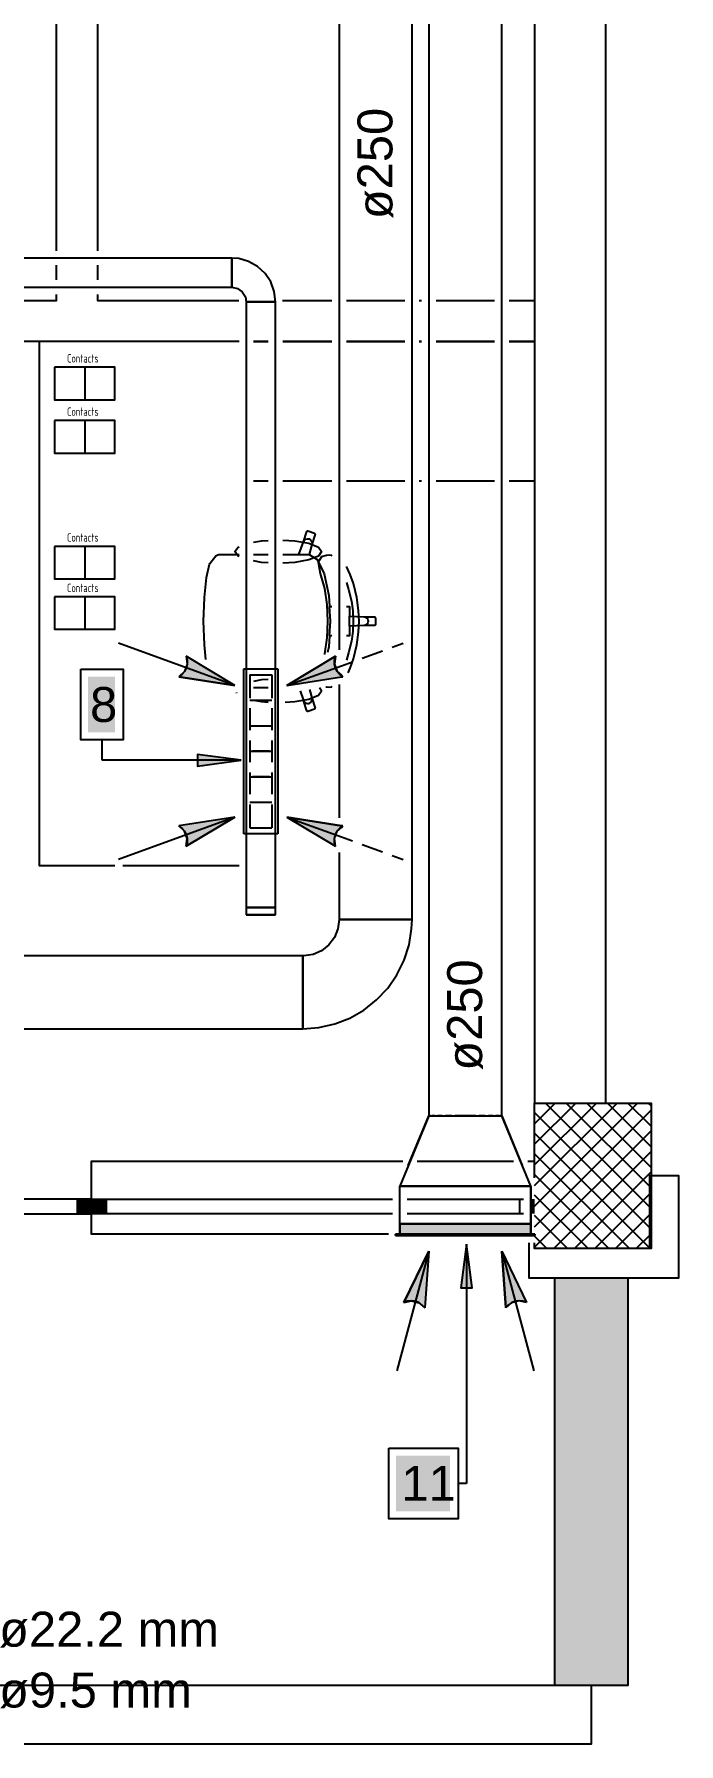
# Model space of a CAD drawing. Extents: x 25325 to 182345, y 3956 to 147305.
# Drawn here: x 91190.811 to 91192.553, y 73647.422 to 73652.044 of the extents above; entities that cross this region are included whole.
import ezdxf

# ---------------------------------------------------------------- set-up
doc = ezdxf.new("R2010")
doc.units = 0
doc.header["$MEASUREMENT"] = 0
doc.layers.add('CAT6A UNDERGROUND PORTS ROUTING', color=1, linetype='CONTINUOUS')
doc.layers.add('CONTACTORS', color=3, linetype='CONTINUOUS')
doc.styles.add('PDF Arial', font='arial.ttf')
doc.styles.add('Tabla_100', font='simplex.shx', dxfattribs={"width": 0.7, "height": 20})

# ---------------------------------------------------------------- blocks, each defined once
blk = doc.blocks.new('Sheet-Климатична и вентилационна система офис помещение етаж 4_1')
at = {"layer": 'CAT6A UNDERGROUND PORTS ROUTING', "transparency": 33554687}
for color, points in [(5, [(23.3564, 12.9876), (23.2248, 13.0667), (23.2272, 13.0564), (23.2272, 13.0458), (23.2248, 13.0355), (23.2201, 13.026), (23.2132, 13.0179), (23.2048, 13.0116)]), (5, [(23.4967, 12.9876), (23.644, 13.0109), (23.644, 13.0149), (23.6399, 13.0179), (23.6331, 13.026), (23.6283, 13.0355), (23.6259, 13.0458), (23.6259, 13.0564), (23.6283, 13.0667), (23.5825, 13.0391)]), (7, [(23.3733, 12.7856), (23.2552, 12.8012), (23.2552, 12.7701)]), (5, [(23.2248, 12.553), (23.3564, 12.632), (23.2048, 12.608), (23.2132, 12.6017), (23.2201, 12.5936), (23.2248, 12.5841), (23.2272, 12.5738), (23.2272, 12.5633)]), (5, [(23.6283, 12.553), (23.6259, 12.5633), (23.6259, 12.5738), (23.6283, 12.5841), (23.6331, 12.5936), (23.6399, 12.6017), (23.644, 12.6048), (23.644, 12.6087), (23.4967, 12.632), (23.5825, 12.5805)]), (256, [(24.156, 11.5047), (24.156, 11.5323), (23.8017, 11.5323), (23.8017, 11.5047)]), (256, [(24.167, 11.5008), (24.167, 11.5047), (23.7906, 11.5047), (23.7906, 11.5008)]), (7, [(23.982, 11.4776), (23.9665, 11.3595), (23.9976, 11.3595)]), (256, [(23.8697, 11.3051), (23.8804, 11.4582), (23.8131, 11.3202), (23.8231, 11.3236), (23.8337, 11.3245), (23.8442, 11.323), (23.854, 11.3191), (23.8627, 11.313)]), (256, [(24.088, 11.3051), (24.095, 11.313), (24.1037, 11.3191), (24.1135, 11.323), (24.124, 11.3245), (24.1345, 11.3236), (24.1446, 11.3202), (24.0773, 11.4582)])]:
    blk.add_hatch(color=color, dxfattribs=at).paths.add_polyline_path(points)
at = {"layer": 'CAT6A UNDERGROUND PORTS ROUTING', "true_color": 0xffffff, "transparency": 33554687}
for points in [[(22.9596, 13.0118), (23.0325, 13.0118), (23.0325, 12.8608), (22.9596, 12.8608)], [(23.7918, 10.9061), (23.9377, 10.9061), (23.9377, 10.755), (23.7918, 10.755)]]:
    blk.add_hatch(color=7, dxfattribs=at).paths.add_polyline_path(points)
at = {"layer": 'CAT6A UNDERGROUND PORTS ROUTING', "true_color": 0xd8d8d8, "transparency": 33554687}
for points in [[(22.9693, 11.5599), (22.9693, 11.5992), (22.9299, 11.5992), (22.9299, 11.5599)], [(23.0086, 11.5599), (23.0086, 11.5992), (22.9693, 11.5992), (22.9693, 11.5599)], [(24.1659, 11.5599), (24.1659, 11.5992), (24.156, 11.5992), (24.156, 11.5599)], [(24.4178, 10.2843), (24.4178, 11.3866), (24.221, 11.3866), (24.221, 10.2843)]]:
    blk.add_hatch(color=254, dxfattribs=at).paths.add_polyline_path(points)
at = {"layer": 'CAT6A UNDERGROUND PORTS ROUTING', "color": 253, "true_color": 0x9c9c9c, "transparency": 33554687}
for points in [[(24.3588, 16.1896), (24.1659, 16.1896), (24.1659, 11.8591), (24.3588, 11.8591), (24.3588, 16.1896)], [(22.8746, 14.1629), (22.8746, 14.8511), (22.9848, 14.8511), (22.9848, 14.1629)], [(22.8746, 14.0842), (22.8746, 14.1236)], [(22.9848, 14.1236), (22.9848, 14.0842)], [(21.4977, 13.918), (21.4977, 14.0283), (22.8746, 14.0283), (22.8746, 14.0448)], [(22.9848, 14.0448), (22.9848, 14.0283), (23.3666, 14.0283)], [(23.4854, 14.0283), (23.6184, 14.0283)], [(23.6578, 14.0283), (23.8153, 14.0283)], [(23.8546, 14.0283), (23.8607, 14.0283)], [(23.9001, 14.0283), (24.0576, 14.0283)], [(24.0969, 14.0283), (24.1659, 14.0283), (24.1659, 13.918), (24.0969, 13.918)], [(23.3675, 13.918), (21.4977, 13.918)], [(23.3675, 13.918), (22.8273, 13.918), (22.8273, 12.5008), (23.0322, 12.5008)], [(23.4069, 13.918), (23.4462, 13.918)], [(23.4462, 13.918), (23.4069, 13.918)], [(23.4856, 13.918), (23.6184, 13.918)], [(23.6184, 13.918), (23.4856, 13.918)], [(23.6578, 13.918), (23.8153, 13.918)], [(23.8153, 13.918), (23.6578, 13.918)], [(23.8546, 13.918), (23.8607, 13.918)], [(23.8607, 13.918), (23.8546, 13.918)], [(23.9001, 13.918), (24.0576, 13.918)], [(24.0576, 13.918), (23.9001, 13.918)], [(24.0969, 13.918), (24.1659, 13.918), (24.1659, 13.5401), (24.0969, 13.5401)], [(23.4462, 13.5401), (23.4069, 13.5401)], [(23.6184, 13.5401), (23.4856, 13.5401)], [(23.8153, 13.5401), (23.6578, 13.5401)], [(23.8607, 13.5401), (23.8546, 13.5401)], [(24.0576, 13.5401), (23.9001, 13.5401)], [(23.5419, 13.3762), (23.5509, 13.4041), (23.5538, 13.4056), (23.5717, 13.3997), (23.5733, 13.3967), (23.5643, 13.3689), (23.5567, 13.3419), (23.5786, 13.3283), (23.5973, 13.2892), (23.6098, 13.2306), (23.6117, 13.2011), (23.6184, 13.2011)], [(23.3675, 13.3366), (23.365, 13.3376), (23.356, 13.3497), (23.365, 13.3618), (23.3675, 13.3629)], [(23.4069, 13.3751), (23.4285, 13.379), (23.4462, 13.3799)], [(23.4856, 13.3807), (23.5183, 13.379), (23.5563, 13.3721), (23.5818, 13.3618), (23.5907, 13.3497), (23.5818, 13.3376), (23.5563, 13.3273), (23.5183, 13.3204), (23.4856, 13.3187)], [(23.5295, 13.342), (23.5419, 13.3762), (23.5441, 13.3802), (23.5477, 13.3831), (23.5521, 13.3844), (23.5567, 13.3838), (23.5607, 13.3816), (23.5636, 13.3779), (23.5648, 13.3735), (23.5643, 13.3689)], [(23.278, 13.0577), (23.2739, 13.0977), (23.2738, 13.0985), (23.2718, 13.1615), (23.2738, 13.2245), (23.2739, 13.2254), (23.2795, 13.2795), (23.2879, 13.3157), (23.2886, 13.3174), (23.3053, 13.3385), (23.312, 13.342), (23.3365, 13.342), (23.3649, 13.342), (23.3675, 13.342)], [(23.4069, 13.342), (23.4462, 13.342)], [(23.4462, 13.3195), (23.4285, 13.3204), (23.4069, 13.3243)], [(23.4856, 13.342), (23.5295, 13.342), (23.5565, 13.342), (23.5567, 13.3419)], [(23.6184, 13.3388), (23.6178, 13.3388), (23.6124, 13.3398), (23.6041, 13.3391), (23.5901, 13.3351), (23.5809, 13.3211), (23.587, 13.2904), (23.5982, 13.2498), (23.6044, 13.2064), (23.6063, 13.1615), (23.6044, 13.1166), (23.5982, 13.0732), (23.5976, 13.0712)], [(23.6178, 13.3388), (23.6184, 13.3384)], [(23.6905, 13.1908), (23.6856, 13.2252), (23.677, 13.2631), (23.6678, 13.288), (23.6591, 13.308), (23.6578, 13.3094)], [(23.6578, 13.2665), (23.6636, 13.2472), (23.6711, 13.2156), (23.6749, 13.1892), (23.6763, 13.1615), (23.6749, 13.1338), (23.6711, 13.1074), (23.6636, 13.0758), (23.6578, 13.0565)], [(23.6117, 13.1219), (23.6142, 13.1615), (23.6117, 13.2011)], [(23.6578, 13.2011), (23.6657, 13.2011), (23.6657, 13.1748), (23.705, 13.1734), (23.734, 13.1734), (23.7364, 13.171), (23.7364, 13.1615), (23.7364, 13.152), (23.734, 13.1496), (23.705, 13.1496), (23.6657, 13.1482), (23.6657, 13.1219), (23.6578, 13.1219)], [(23.6623, 13.0224), (23.6678, 13.035), (23.677, 13.06), (23.6856, 13.0979), (23.6905, 13.1322), (23.6919, 13.1615), (23.6905, 13.1908)], [(23.6657, 13.1482), (23.6657, 13.1615), (23.6657, 13.1748)], [(23.705, 13.1734), (23.7095, 13.1725), (23.7133, 13.1699), (23.7159, 13.1661), (23.7168, 13.1615), (23.7159, 13.157), (23.7133, 13.1531), (23.7095, 13.1505), (23.705, 13.1496)], [(23.6184, 13.1219), (23.6117, 13.1219), (23.6098, 13.0924), (23.6064, 13.0765)], [(23.4462, 13.0036), (23.4285, 13.0026), (23.4069, 12.9987)], [(23.3597, 12.9684), (23.3608, 12.9668)], [(23.4462, 12.981), (23.4069, 12.981)], [(23.4069, 12.9479), (23.4285, 12.9441), (23.4462, 12.9431)], [(23.4923, 12.9427), (23.5183, 12.9441), (23.5563, 12.9509), (23.5818, 12.9612), (23.5907, 12.9733), (23.5846, 12.9816)], [(23.5323, 12.9733), (23.5419, 12.9468), (23.5441, 12.9428), (23.5477, 12.9399), (23.5521, 12.9387), (23.5567, 12.9392), (23.5607, 12.9415), (23.5636, 12.9451), (23.5648, 12.9496), (23.5643, 12.9542)], [(23.5577, 12.9773), (23.5643, 12.9542), (23.5733, 12.9263), (23.5717, 12.9233), (23.5538, 12.9174), (23.5509, 12.919), (23.5419, 12.9468)], [(23.6024, 12.9844), (23.6041, 12.9839), (23.6124, 12.9832), (23.6178, 12.9842), (23.6184, 12.9842)], [(23.6184, 12.9847), (23.6178, 12.9842)], [(23.0533, 12.5008), (23.3675, 12.5008)], [(24.1659, 11.8588), (24.1662, 11.8591)], [(24.1659, 11.8031), (24.2218, 11.8591)], [(24.1659, 11.7474), (24.2775, 11.8591)], [(24.1659, 11.6918), (24.3332, 11.8591)], [(24.1659, 11.6361), (24.3889, 11.8591)], [(24.1659, 11.5804), (24.4445, 11.8591)], [(24.1659, 11.8591), (24.4808, 11.8591), (24.4808, 11.4654), (24.1659, 11.4654), (24.1659, 11.4811)], [(24.1659, 11.6569), (24.1659, 11.8591)], [(24.1659, 11.5247), (24.4808, 11.8397)], [(24.4808, 11.5181), (24.1659, 11.8331)], [(24.4808, 11.5738), (24.1955, 11.8591)], [(24.4808, 11.6295), (24.2512, 11.8591)], [(24.4808, 11.6851), (24.3069, 11.8591)], [(24.4808, 11.7408), (24.3626, 11.8591)], [(24.4808, 11.7965), (24.4183, 11.8591)], [(24.4808, 11.8522), (24.4739, 11.8591)], [(24.1659, 11.4691), (24.4808, 11.784)], [(24.4779, 11.4654), (24.1659, 11.7774)], [(23.771, 11.5047), (22.9693, 11.5047), (22.9693, 11.7016), (23.8103, 11.7016)], [(23.8485, 11.7016), (24.1092, 11.7016)], [(24.1474, 11.7016), (24.1659, 11.7016)], [(24.4222, 11.4654), (24.1659, 11.7217)], [(24.2179, 11.4654), (24.4808, 11.7283)], [(24.1501, 11.4811), (24.1501, 11.3866), (24.5556, 11.3866), (24.5556, 11.6622), (24.4769, 11.6622), (24.4769, 11.4654), (24.1659, 11.4654), (24.1659, 11.4811)], [(24.3665, 11.4654), (24.1659, 11.666)], [(24.2735, 11.4654), (24.4808, 11.6727)], [(24.3109, 11.4654), (24.1659, 11.6104)], [(24.3292, 11.4654), (24.4808, 11.617)], [(22.6283, 11.5599), (22.9693, 11.5599), (22.9693, 11.5992), (23.782, 11.5992)], [(23.782, 11.5599), (22.9693, 11.5599), (22.9693, 11.5992), (22.6283, 11.5992)], [(22.9299, 11.5992), (22.9299, 11.5599), (22.9693, 11.5599), (22.9693, 11.5992), (23.0086, 11.5992), (23.0086, 11.5599), (22.9693, 11.5599), (22.9693, 11.5992), (22.9299, 11.5992)], [(23.8214, 11.5992), (24.1363, 11.5992)], [(24.1363, 11.5599), (23.8214, 11.5599)], [(24.1265, 11.5992), (24.1363, 11.5992)], [(24.1363, 11.5599), (24.1265, 11.5599), (24.1265, 11.5992)], [(24.2552, 11.4654), (24.1659, 11.5547)], [(24.3849, 11.4654), (24.4808, 11.5613)], [(24.1995, 11.4654), (24.1659, 11.499)], [(24.4406, 11.4654), (24.4808, 11.5056)], [(24.221, 11.3866), (24.4178, 11.3866), (24.4178, 10.2843), (24.221, 10.2843), (24.221, 11.3866)], [(22.2799, 10.1268), (24.3194, 10.1268), (24.3194, 10.2843), (22.2406, 10.2843), (22.2406, 10.1662)]]:
    blk.add_lwpolyline(points, dxfattribs=at)
at = {"layer": 'CAT6A UNDERGROUND PORTS ROUTING', "transparency": 33554687}
for points in [[(23.8804, 15.4007), (23.8804, 11.8248)], [(24.0773, 11.8248), (24.0773, 15.4007)], [(23.8804, 11.8248), (23.8017, 11.6347)], [(23.8248, 11.6905), (23.8804, 11.8248)], [(23.8852, 11.8248), (23.8838, 11.8248), (23.8804, 11.8248)], [(23.8804, 11.8248), (23.8852, 11.8248), (23.8992, 11.8248), (23.921, 11.8248), (23.9484, 11.8248), (23.9788, 11.8248)], [(23.8972, 11.8248), (23.8936, 11.8248), (23.8883, 11.8248)], [(23.9166, 11.8248), (23.9092, 11.8248), (23.9036, 11.8248)], [(23.9423, 11.8248), (23.9296, 11.8248), (23.9249, 11.8248)], [(23.9788, 11.8248), (23.9534, 11.8248), (23.9507, 11.8248)], [(24.007, 11.8248), (24.0043, 11.8248), (23.9788, 11.8248)], [(23.9788, 11.8248), (24.0092, 11.8248), (24.0367, 11.8248), (24.0585, 11.8248), (24.0724, 11.8248), (24.0773, 11.8248)], [(24.0327, 11.8248), (24.028, 11.8248), (24.0154, 11.8248)], [(24.0541, 11.8248), (24.0484, 11.8248), (24.0411, 11.8248)], [(24.0693, 11.8248), (24.0641, 11.8248), (24.0605, 11.8248)], [(24.0773, 11.8248), (24.0739, 11.8248), (24.0724, 11.8248)], [(24.156, 11.6347), (24.0773, 11.8248)], [(24.0773, 11.8248), (24.1328, 11.6905)], [(23.8017, 11.6347), (24.156, 11.6347)], [(23.8017, 11.5323), (23.8017, 11.6347)], [(23.8017, 11.5323), (23.8017, 11.6347)], [(24.156, 11.6347), (23.8017, 11.6347)], [(24.156, 11.6347), (24.156, 11.5323)], [(24.156, 11.5323), (24.156, 11.6347)], [(24.156, 11.5323), (23.8017, 11.5323)]]:
    blk.add_lwpolyline(points, dxfattribs=at)
at = {"layer": 'CAT6A UNDERGROUND PORTS ROUTING', "color": 5, "transparency": 33554687}
for points in [[(23.6381, 14.9117), (23.6381, 13.0837)], [(23.835, 12.3553), (23.835, 14.9117)], [(23.3478, 14.1432), (21.4875, 14.1432)], [(23.3478, 14.1432), (23.3478, 14.1419), (23.3478, 14.138), (23.3478, 14.1317), (23.3478, 14.1236), (23.3478, 14.1141), (23.3478, 14.1039)], [(23.4659, 14.0251), (23.4627, 14.0526), (23.4531, 14.0786), (23.4378, 14.1016), (23.4176, 14.1204), (23.3935, 14.1341), (23.3669, 14.1417), (23.3478, 14.1432)], [(23.3478, 14.1039), (23.3478, 14.1141), (23.3478, 14.1236), (23.3478, 14.1317), (23.3478, 14.138), (23.3478, 14.1419), (23.3478, 14.1432)], [(23.3478, 14.1039), (23.3478, 14.0937), (23.3478, 14.0842), (23.3478, 14.076), (23.3478, 14.0698), (23.3478, 14.0658), (23.3478, 14.0645)], [(23.3478, 14.0645), (23.3478, 14.0658), (23.3478, 14.0698), (23.3478, 14.076), (23.3478, 14.0842), (23.3478, 14.0937), (23.3478, 14.1039)], [(21.4875, 14.0645), (23.3478, 14.0645)], [(23.3478, 14.0645), (23.3634, 14.0613), (23.3764, 14.0522), (23.3848, 14.0387), (23.3872, 14.0251)], [(23.3872, 14.0251), (23.3872, 12.3874)], [(23.3872, 14.0251), (23.3885, 14.0251), (23.3925, 14.0251), (23.3987, 14.0251), (23.4069, 14.0251), (23.4164, 14.0251), (23.4266, 14.0251)], [(23.4266, 14.0251), (23.4164, 14.0251), (23.4069, 14.0251), (23.3987, 14.0251), (23.3925, 14.0251), (23.3885, 14.0251), (23.3872, 14.0251)], [(23.4266, 14.0251), (23.4367, 14.0251), (23.4462, 14.0251), (23.4544, 14.0251), (23.4607, 14.0251), (23.4646, 14.0251), (23.4659, 14.0251)], [(23.4659, 14.0251), (23.4646, 14.0251), (23.4607, 14.0251), (23.4544, 14.0251), (23.4462, 14.0251), (23.4367, 14.0251), (23.4266, 14.0251)], [(23.4659, 12.3874), (23.4659, 14.0251)], [(23.6381, 12.9901), (23.6381, 12.6296)], [(23.6381, 12.5359), (23.6381, 12.3553)], [(23.4266, 12.3874), (23.4164, 12.3874), (23.4069, 12.3874), (23.3987, 12.3874), (23.3925, 12.3874), (23.3885, 12.3874), (23.3872, 12.3874)], [(23.3872, 12.3874), (23.3872, 12.3677)], [(23.3872, 12.3874), (23.3885, 12.3874), (23.3925, 12.3874), (23.3987, 12.3874), (23.4069, 12.3874), (23.4164, 12.3874), (23.4266, 12.3874)], [(23.4659, 12.3874), (23.4646, 12.3874), (23.4607, 12.3874), (23.4544, 12.3874), (23.4462, 12.3874), (23.4367, 12.3874), (23.4266, 12.3874)], [(23.4266, 12.3874), (23.4367, 12.3874), (23.4462, 12.3874), (23.4544, 12.3874), (23.4607, 12.3874), (23.4646, 12.3874), (23.4659, 12.3874)], [(23.4659, 12.3677), (23.4659, 12.3874)], [(23.4266, 12.3677), (23.4164, 12.3677), (23.4069, 12.3677), (23.3987, 12.3677), (23.3925, 12.3677), (23.3885, 12.3677), (23.3872, 12.3677)], [(23.3872, 12.3677), (23.3885, 12.3677), (23.3925, 12.3677), (23.3987, 12.3677), (23.4069, 12.3677), (23.4164, 12.3677), (23.4266, 12.3677)], [(23.4266, 12.3677), (23.4367, 12.3677), (23.4462, 12.3677), (23.4544, 12.3677), (23.4607, 12.3677), (23.4646, 12.3677), (23.4659, 12.3677)], [(23.4659, 12.3677), (23.4646, 12.3677), (23.4607, 12.3677), (23.4544, 12.3677), (23.4462, 12.3677), (23.4367, 12.3677), (23.4266, 12.3677)], [(23.6381, 12.3553), (23.6349, 12.3302), (23.6254, 12.3068), (23.6102, 12.2866), (23.5905, 12.2709), (23.5674, 12.2608), (23.5424, 12.2569), (23.5397, 12.2568)], [(23.5397, 12.06), (23.5834, 12.0632), (23.6261, 12.0729), (23.6669, 12.0888), (23.7049, 12.1105), (23.7393, 12.1377), (23.7693, 12.1696), (23.7942, 12.2056), (23.8136, 12.2449), (23.8269, 12.2866), (23.8339, 12.3299), (23.835, 12.3553)], [(23.7365, 12.3553), (23.7111, 12.3553), (23.6873, 12.3553), (23.6669, 12.3553), (23.6513, 12.3553), (23.6415, 12.3553), (23.6381, 12.3553)], [(23.6381, 12.3553), (23.6415, 12.3553), (23.6513, 12.3553), (23.6669, 12.3553), (23.6873, 12.3553), (23.7111, 12.3553), (23.7365, 12.3553)], [(23.835, 12.3553), (23.8316, 12.3553), (23.8218, 12.3553), (23.8061, 12.3553), (23.7857, 12.3553), (23.762, 12.3553), (23.7365, 12.3553)], [(23.7365, 12.3553), (23.762, 12.3553), (23.7857, 12.3553), (23.8061, 12.3553), (23.8218, 12.3553), (23.8316, 12.3553), (23.835, 12.3553)], [(23.5397, 12.2568), (22.6283, 12.2568)], [(23.5397, 12.2568), (23.5397, 12.2535), (23.5397, 12.2436), (23.5397, 12.228), (23.5397, 12.2076), (23.5397, 12.1839), (23.5397, 12.1584)], [(23.5397, 12.1584), (23.5397, 12.1839), (23.5397, 12.2076), (23.5397, 12.228), (23.5397, 12.2436), (23.5397, 12.2535), (23.5397, 12.2568)], [(23.5397, 12.1584), (23.5397, 12.1329), (23.5397, 12.1092), (23.5397, 12.0888), (23.5397, 12.0732), (23.5397, 12.0633), (23.5397, 12.06)], [(23.5397, 12.06), (23.5397, 12.0633), (23.5397, 12.0732), (23.5397, 12.0888), (23.5397, 12.1092), (23.5397, 12.1329), (23.5397, 12.1584)], [(22.6283, 12.06), (23.5397, 12.06)]]:
    blk.add_lwpolyline(points, dxfattribs=at)
at = {"layer": 'CAT6A UNDERGROUND PORTS ROUTING', "color": 7, "transparency": 33554687}
for points in [[(23.3564, 12.9876), (23.042, 13.1021)], [(23.6998, 13.0615), (23.7553, 13.0817)], [(23.7812, 13.0912), (23.8112, 13.1021)], [(23.2248, 13.0667), (23.2272, 13.0458), (23.2201, 13.026), (23.2048, 13.0116)], [(23.2248, 13.0667), (23.2272, 13.0564), (23.2272, 13.0458), (23.2248, 13.0355), (23.2201, 13.026), (23.2132, 13.0179), (23.2048, 13.0116)], [(23.3564, 12.9876), (23.2248, 13.0667)], [(23.3564, 12.9876), (23.2248, 13.0667)], [(23.3805, 13.033), (23.4035, 13.033)], [(23.3805, 12.5866), (23.3805, 13.033)], [(23.4035, 13.033), (23.4496, 13.033)], [(23.4496, 13.033), (23.4726, 13.033)], [(23.4726, 13.033), (23.4726, 12.5866)], [(23.4967, 12.9876), (23.6283, 13.0667)], [(23.6283, 13.0667), (23.4967, 12.9876)], [(23.4967, 12.9876), (23.644, 13.0412)], [(23.6283, 13.0667), (23.6259, 13.0458), (23.6331, 13.026), (23.644, 13.0158)], [(23.644, 13.0149), (23.6399, 13.0179), (23.6331, 13.026), (23.6283, 13.0355), (23.6259, 13.0458), (23.6259, 13.0564), (23.6283, 13.0667)], [(23.644, 13.0412), (23.674, 13.0521)], [(22.9399, 13.0315), (23.0548, 13.0315), (23.0548, 12.8409), (22.9399, 12.8409), (22.9399, 13.0315)], [(23.3564, 12.9876), (23.2048, 13.0116)], [(23.2048, 13.0116), (23.3564, 12.9876)], [(23.397, 13.0165), (23.397, 12.9535)], [(23.397, 13.0165), (23.4266, 13.0165)], [(23.4266, 13.0165), (23.4561, 13.0165)], [(23.4561, 13.0165), (23.4561, 12.9535)], [(23.4967, 12.9876), (23.644, 13.0109)], [(23.4967, 12.9876), (23.644, 13.0109)], [(23.644, 13.0157), (23.6484, 13.0116)], [(23.6484, 13.0116), (23.644, 13.0149)], [(23.644, 13.0109), (23.6484, 13.0116)], [(23.644, 13.0109), (23.6484, 13.0116)], [(23.4266, 12.9476), (23.397, 12.9476)], [(23.4561, 12.9476), (23.4266, 12.9476)], [(23.397, 12.926), (23.397, 12.8669)], [(23.4561, 12.926), (23.4561, 12.8669)], [(23.397, 12.8787), (23.4035, 12.8787)], [(23.4035, 12.8787), (23.4496, 12.8787)], [(23.4035, 12.8787), (23.4266, 12.8787)], [(23.4266, 12.8787), (23.4496, 12.8787)], [(23.4496, 12.8787), (23.4561, 12.8787)], [(22.9974, 12.7856), (22.9974, 12.8409)], [(23.397, 12.8393), (23.397, 12.7803)], [(23.397, 12.8098), (23.4035, 12.8098)], [(23.4035, 12.8098), (23.4496, 12.8098)], [(23.4266, 12.8098), (23.4035, 12.8098)], [(23.4496, 12.8098), (23.4266, 12.8098)], [(23.4496, 12.8098), (23.4561, 12.8098)], [(23.4561, 12.8393), (23.4561, 12.7803)], [(23.3733, 12.7856), (22.9974, 12.7856)], [(23.3733, 12.7856), (23.2552, 12.8012), (23.2552, 12.7701), (23.3733, 12.7856)], [(23.397, 12.7527), (23.397, 12.6937)], [(23.397, 12.7409), (23.4035, 12.7409)], [(23.4035, 12.7409), (23.4496, 12.7409)], [(23.4266, 12.7409), (23.4035, 12.7409)], [(23.4496, 12.7409), (23.4266, 12.7409)], [(23.4496, 12.7409), (23.4561, 12.7409)], [(23.4561, 12.7527), (23.4561, 12.6937)], [(23.397, 12.672), (23.4266, 12.672)], [(23.397, 12.6661), (23.397, 12.6031)], [(23.4266, 12.672), (23.4561, 12.672)], [(23.4561, 12.6661), (23.4561, 12.6031)], [(23.3564, 12.632), (23.042, 12.5176)], [(23.3564, 12.632), (23.2048, 12.608)], [(23.3564, 12.632), (23.2048, 12.608)], [(23.3564, 12.632), (23.2248, 12.553)], [(23.2248, 12.553), (23.3564, 12.632)], [(23.4967, 12.632), (23.644, 12.6087)], [(23.4967, 12.632), (23.6283, 12.553)], [(23.4967, 12.632), (23.644, 12.5784)], [(23.644, 12.6087), (23.4967, 12.632)], [(23.4967, 12.632), (23.6283, 12.553)], [(23.2248, 12.553), (23.2272, 12.5738), (23.2201, 12.5936), (23.2048, 12.608)], [(23.2048, 12.608), (23.2132, 12.6017), (23.2201, 12.5936), (23.2248, 12.5841), (23.2272, 12.5738), (23.2272, 12.5633), (23.2248, 12.553)], [(23.4035, 12.5866), (23.3805, 12.5866)], [(23.397, 12.6031), (23.4266, 12.6031)], [(23.4496, 12.5866), (23.4035, 12.5866)], [(23.4266, 12.6031), (23.4561, 12.6031)], [(23.4726, 12.5866), (23.4496, 12.5866)], [(23.6283, 12.553), (23.6259, 12.5633), (23.6259, 12.5738), (23.6283, 12.5841), (23.6331, 12.5936), (23.6399, 12.6017), (23.644, 12.6048)], [(23.6283, 12.553), (23.6259, 12.5738), (23.6331, 12.5936), (23.644, 12.6039)], [(23.644, 12.6087), (23.6484, 12.608)], [(23.6484, 12.608), (23.644, 12.6087)], [(23.644, 12.6039), (23.6484, 12.608)], [(23.644, 12.6048), (23.6484, 12.608)], [(23.644, 12.5784), (23.674, 12.5675)], [(23.6998, 12.5581), (23.7553, 12.5379)], [(23.7812, 12.5285), (23.8112, 12.5176)], [(23.8017, 11.5323), (23.8017, 11.5047)], [(23.8017, 11.5047), (23.8017, 11.5323)], [(23.8017, 11.5323), (24.156, 11.5323)], [(24.156, 11.5323), (24.156, 11.5047)], [(24.156, 11.5047), (24.156, 11.5323)], [(23.7906, 11.5047), (23.7906, 11.5008)], [(23.7906, 11.5008), (23.7906, 11.5047)], [(24.167, 11.5047), (23.7906, 11.5047)], [(23.7906, 11.5008), (24.167, 11.5008)], [(23.7906, 11.5008), (24.167, 11.5008)], [(23.8017, 11.5047), (24.156, 11.5047)], [(24.156, 11.5008), (23.8017, 11.5008)], [(23.8017, 11.5008), (24.156, 11.5008)], [(23.982, 11.4776), (23.9665, 11.3595), (23.9976, 11.3595), (23.982, 11.4776)], [(23.982, 11.4776), (23.982, 10.8305)], [(24.167, 11.5047), (24.167, 11.5008)], [(24.167, 11.5008), (24.167, 11.5047)], [(23.8804, 11.4582), (23.7938, 11.135)], [(23.8131, 11.3202), (23.8804, 11.4582)], [(23.8804, 11.4582), (23.8131, 11.3202)], [(23.8804, 11.4582), (23.8697, 11.3051)], [(23.8804, 11.4582), (23.8697, 11.3051)], [(24.088, 11.3051), (24.0773, 11.4582)], [(24.0773, 11.4582), (24.1446, 11.3202)], [(24.0773, 11.4582), (24.1639, 11.135)], [(24.0773, 11.4582), (24.1446, 11.3202)], [(24.0773, 11.4582), (24.088, 11.3051)], [(23.8697, 11.3051), (23.8627, 11.313), (23.854, 11.3191), (23.8442, 11.323), (23.8337, 11.3245), (23.8231, 11.3236), (23.8131, 11.3202)], [(23.8131, 11.3202), (23.8337, 11.3245), (23.854, 11.3191), (23.8697, 11.3051)], [(24.1446, 11.3202), (24.1345, 11.3236), (24.124, 11.3245), (24.1135, 11.323), (24.1037, 11.3191), (24.095, 11.313), (24.088, 11.3051)], [(24.1446, 11.3202), (24.124, 11.3245), (24.1037, 11.3191), (24.088, 11.3051)], [(23.7721, 10.9258), (23.9599, 10.9258), (23.9599, 10.7352), (23.7721, 10.7352), (23.7721, 10.9258)], [(23.982, 10.8305), (23.9599, 10.8305)]]:
    blk.add_lwpolyline(points, dxfattribs=at)
at = {"layer": 'CAT6A UNDERGROUND PORTS ROUTING', "color": 7, "char_height": 0.094445, "attachment_point": 7, "rotation": 90, "style": 'PDF Arial'}
for insert in [(23.7845, 14.2483), (24.0268, 11.9465)]:
    blk.add_mtext('\\W1.001034;ø250', dxfattribs=dict(at, insert=insert))
at = {"layer": 'CAT6A UNDERGROUND PORTS ROUTING', "color": 7, "char_height": 0.094445, "attachment_point": 7, "style": 'PDF Arial'}
for s, insert in [('\\W1.001422;8', (22.9649, 12.8878)), ('\\W1.000944;11', (23.8062, 10.7837)), ('\\W1.000633;ø22.2 mm', (22.7193, 10.387)), ('\\W1.000588;ø9.5 mm', (22.7193, 10.2224))]:
    blk.add_mtext(s, dxfattribs=dict(at, insert=insert))

msp = doc.modelspace()

# ---------------------------------------------------------------- linework, layer by layer
at = {"layer": 'CONTACTORS'}
for p, q in [((91190.9475, 73651.1435), (91190.9475, 73651.0553)), ((91190.9475, 73650.9995), (91190.9475, 73650.9114)), ((91190.9475, 73650.6592), (91190.9475, 73650.5711)), ((91190.9475, 73650.5231), (91190.9475, 73650.435))]:
    msp.add_line(p, q, dxfattribs=at)
for points in [[(91190.8662, 73651.1435), (91190.8662, 73651.0553), (91191.0289, 73651.0553), (91191.0289, 73651.1435)], [(91190.8662, 73650.9995), (91190.8662, 73650.9114), (91191.0289, 73650.9114), (91191.0289, 73650.9995)], [(91190.8662, 73650.6592), (91190.8662, 73650.5711), (91191.0289, 73650.5711), (91191.0289, 73650.6592)], [(91190.8662, 73650.5231), (91190.8662, 73650.435), (91191.0289, 73650.435), (91191.0289, 73650.5231)]]:
    msp.add_lwpolyline(points, close=True, dxfattribs=at)

# ---------------------------------------------------------------- block references
at = {"layer": 'CAT6A UNDERGROUND PORTS ROUTING'}
msp.add_blockref('Sheet-Климатична и вентилационна система офис помещение етаж 4_1', (91167.997, 73637.2953), dxfattribs=at)

# ---------------------------------------------------------------- texts
at = {"layer": 'CONTACTORS', "char_height": 0.0227, "attachment_point": 1, "style": 'Tabla_100'}
for insert in [(91190.8997, 73651.1787), (91190.8997, 73651.0347), (91190.8997, 73650.6945), (91190.8997, 73650.5583)]:
    msp.add_mtext_dynamic_manual_height_columns('Contacts', width=1.026008, gutter_width=0.1142, heights=[0], dxfattribs=dict(at, insert=insert))

doc.saveas('drawing.dxf')
